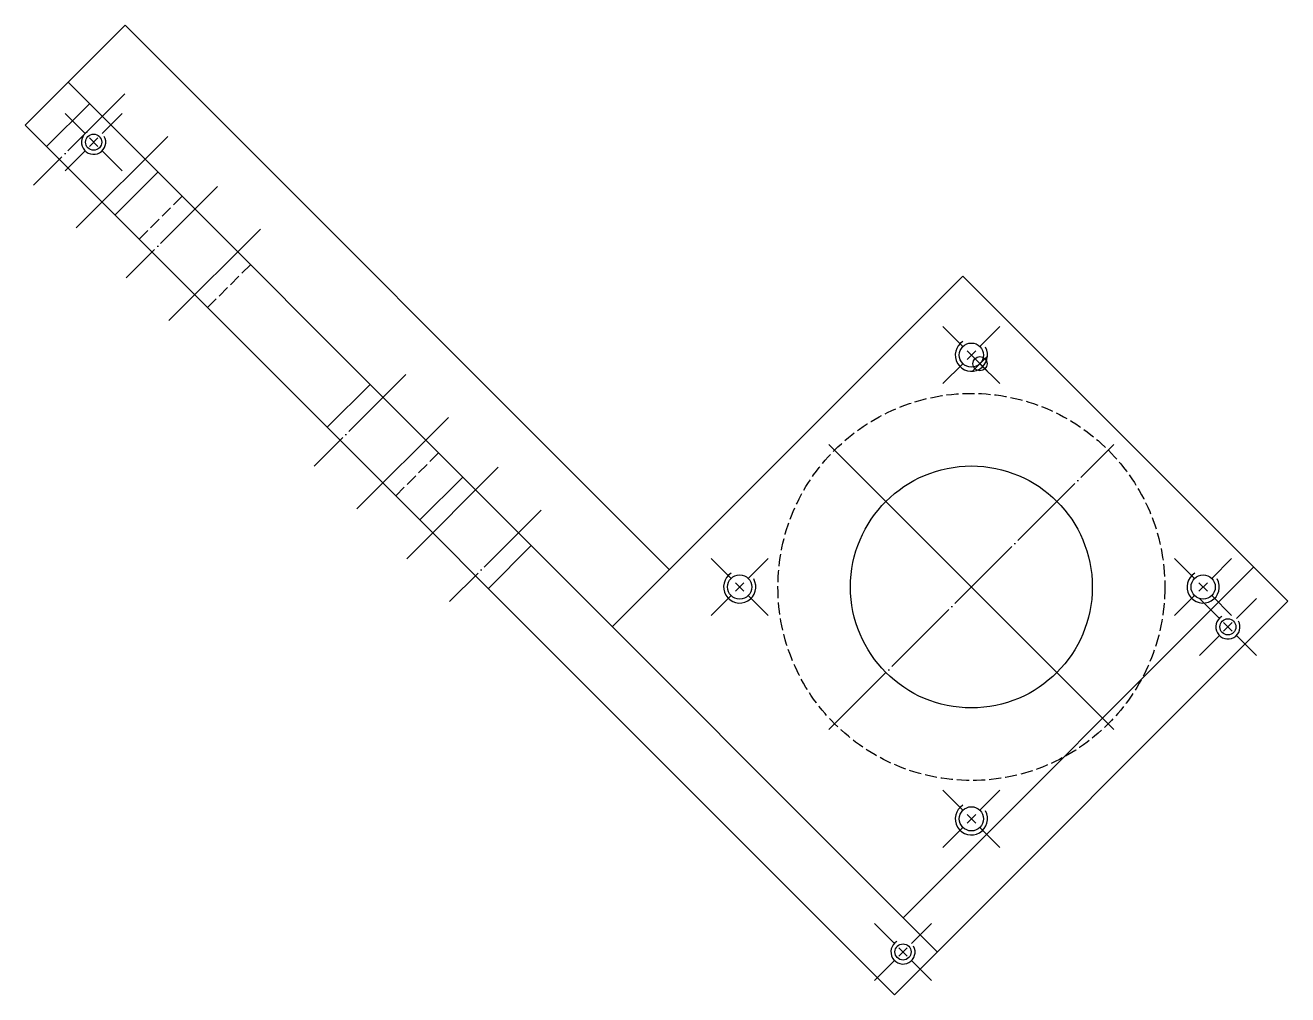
# Model space of a CAD drawing. Extents: x 375 to 688, y 528 to 768.
import ezdxf

# ---------------------------------------------------------------- set-up
doc = ezdxf.new("R2010")
doc.units = 0
doc.header["$MEASUREMENT"] = 0
doc.linetypes.add('CENTER', pattern=[22, 20, -1, 0, -1])
doc.linetypes.add('DASHED', pattern=[4, 3, -1])
doc.layers.get('0').update_dxf_attribs({"linetype": 'CONTINUOUS'})
doc.layers.add('$PARTREF_BOM', color=7, linetype='CONTINUOUS')
doc.styles.get("Standard").update_dxf_attribs({"font": 'txt.shx', "bigfont": 'chineset.shx'})

# ---------------------------------------------------------------- blocks, each defined once
blk = doc.blocks.new('PARTREF')
at = {"layer": '$PARTREF_BOM', "color": 2}
for p, q in [((-1.75, -1.75), (1.75, 1.75)), ((-1.75, 1.75), (1.75, -1.75))]:
    blk.add_line(p, q, dxfattribs=at)
blk.add_circle((0, 0), 1.75, dxfattribs=at)
at = {"layer": '$PARTREF_BOM', "color": 2, "flags": 1}
for tag, p in [('TAG5', (-16.09, -4.95)), ('TAG10', (-5.65, -5)), ('TAG15', (5.59, -4.74)), ('TAG14', (5.59, -8.74)), ('TAG4', (-16.09, -8.95)), ('TAG9', (-5.65, -9)), ('TAG3', (-16.09, -12.95)), ('TAG8', (-5.65, -13)), ('TAG13', (5.59, -12.74)), ('TAG2', (-16.09, -16.95)), ('TAG7', (-5.65, -17)), ('TAG12', (5.59, -16.74)), ('TAG1', (-16.09, -20.95)), ('TAG6', (-5.65, -21)), ('TAG11', (5.59, -20.74))]:
    blk.add_attdef(tag, p, '', height=2.5, dxfattribs=at)

msp = doc.modelspace()

# ---------------------------------------------------------------- linework, layer by layer
at = {"color": 7, "linetype": 'CONTINUOUS'}
for p, q in [((374.53, 743.69), (399.28, 768.44)), ((399.28, 768.44), (534.34, 633.38)), ((385.14, 754.29), (600.8, 538.63)), ((390.44, 748.99), (379.83, 738.38)), ((389.38, 741.57), (384.43, 746.52)), ((393.62, 741.57), (398.57, 746.52)), ((374.53, 743.69), (590.2, 528.02)), ((409.88, 740.85), (387.19, 718.16)), ((392.56, 740.51), (390.44, 738.38)), ((390.44, 740.51), (392.56, 738.38)), ((389.38, 737.32), (384.43, 732.37)), ((393.62, 737.32), (398.57, 732.37)), ((407.41, 732.02), (396.8, 721.41)), ((432.86, 717.87), (410.17, 695.18)), ((607.17, 706.21), (520.19, 619.24)), ((607.17, 706.21), (687.78, 625.6)), ((607.17, 688.76), (602.22, 693.71)), ((611.41, 688.76), (616.36, 693.71)), ((610.35, 687.7), (608.23, 685.58)), ((608.23, 687.7), (610.35, 685.58)), ((607.17, 684.51), (602.22, 679.56)), ((611.41, 684.51), (616.36, 679.56)), ((460.09, 679.34), (449.48, 668.73)), ((479.53, 671.2), (456.84, 648.51)), ((573.93, 664.49), (644.64, 593.78)), ((491.9, 658.83), (469.21, 636.14)), ((483.07, 656.36), (472.46, 645.75)), ((500.04, 639.39), (489.43, 628.78)), ((549.67, 631.26), (544.72, 636.21)), ((553.91, 631.26), (558.86, 636.21)), ((664.67, 631.26), (659.72, 636.21)), ((668.91, 631.26), (673.86, 636.21)), ((679.29, 634.09), (592.32, 547.11)), ((552.85, 630.2), (550.73, 628.08)), ((550.73, 630.2), (552.85, 628.08)), ((667.85, 630.2), (665.73, 628.08)), ((665.73, 630.2), (667.85, 628.08)), ((549.67, 627.01), (544.72, 622.06)), ((553.91, 627.01), (558.86, 622.06)), ((664.67, 627.01), (659.72, 622.06)), ((668.91, 627.01), (673.86, 622.06)), ((687.78, 625.6), (590.2, 528.02)), ((670.81, 621.36), (665.86, 626.31)), ((675.05, 621.36), (680, 626.31)), ((673.99, 620.3), (671.87, 618.18)), ((671.87, 620.3), (673.99, 618.18)), ((670.81, 617.11), (665.86, 612.17)), ((675.05, 617.11), (680, 612.17)), ((607.17, 573.76), (602.22, 578.71)), ((611.41, 573.76), (616.36, 578.71)), ((610.35, 572.7), (608.23, 570.58)), ((608.23, 572.7), (610.35, 570.58)), ((607.17, 569.51), (602.22, 564.56)), ((611.41, 569.51), (616.36, 564.56)), ((590.2, 540.75), (585.25, 545.7)), ((594.44, 540.75), (599.39, 545.7)), ((593.38, 539.69), (591.26, 537.57)), ((591.26, 539.69), (593.38, 537.57)), ((590.2, 536.5), (585.25, 531.55)), ((594.44, 536.5), (599.39, 531.55))]:
    msp.add_line(p, q, dxfattribs=at)
at = {"color": 1, "linetype": 'CENTER'}
for p, q in [((399.27, 751.46), (376.58, 728.77)), ((422.25, 728.48), (399.56, 705.79)), ((468.92, 681.81), (446.23, 659.12)), ((573.93, 593.78), (644.64, 664.49)), ((502.51, 648.22), (479.82, 625.53))]:
    msp.add_line(p, q, dxfattribs=at)
at = {"color": 3, "linetype": 'DASHED'}
for p, q in [((413.42, 726.01), (402.81, 715.4)), ((430.39, 709.04), (419.78, 698.43)), ((477.06, 662.37), (466.45, 651.76))]:
    msp.add_line(p, q, dxfattribs=at)
at = {"color": 7, "linetype": 'CONTINUOUS'}
for centre, radius in [((391.5, 739.44), 2), ((609.29, 686.64), 3), ((609.29, 629.14), 30), ((551.79, 629.14), 3), ((666.79, 629.14), 3), ((672.93, 619.24), 2), ((609.29, 571.64), 3), ((592.32, 538.63), 2)]:
    msp.add_circle(centre, radius, dxfattribs=at)
at = {"color": 3, "linetype": 'DASHED'}
msp.add_circle((609.29, 629.14), 48, dxfattribs=at)
at = {"color": 7, "linetype": 'CONTINUOUS'}
for centre, radius, start, end in [((391.5, 739.44), 3, 120.6912, 28.6916), ((609.29, 686.64), 4, 121.4874, 29.7163), ((551.79, 629.14), 4, 121.4874, 29.7163), ((666.79, 629.14), 4, 121.4874, 29.7163), ((672.93, 619.24), 3, 120.6912, 28.6916), ((609.29, 571.64), 4, 121.4874, 29.7163), ((592.32, 538.63), 3, 120.6912, 28.6916)]:
    msp.add_arc(centre, radius, start, end, dxfattribs=at)

# ---------------------------------------------------------------- block references
at = {"color": 7}
msp.add_blockref('PARTREF', (611.41, 684.51), dxfattribs=at)

doc.saveas('drawing.dxf')
